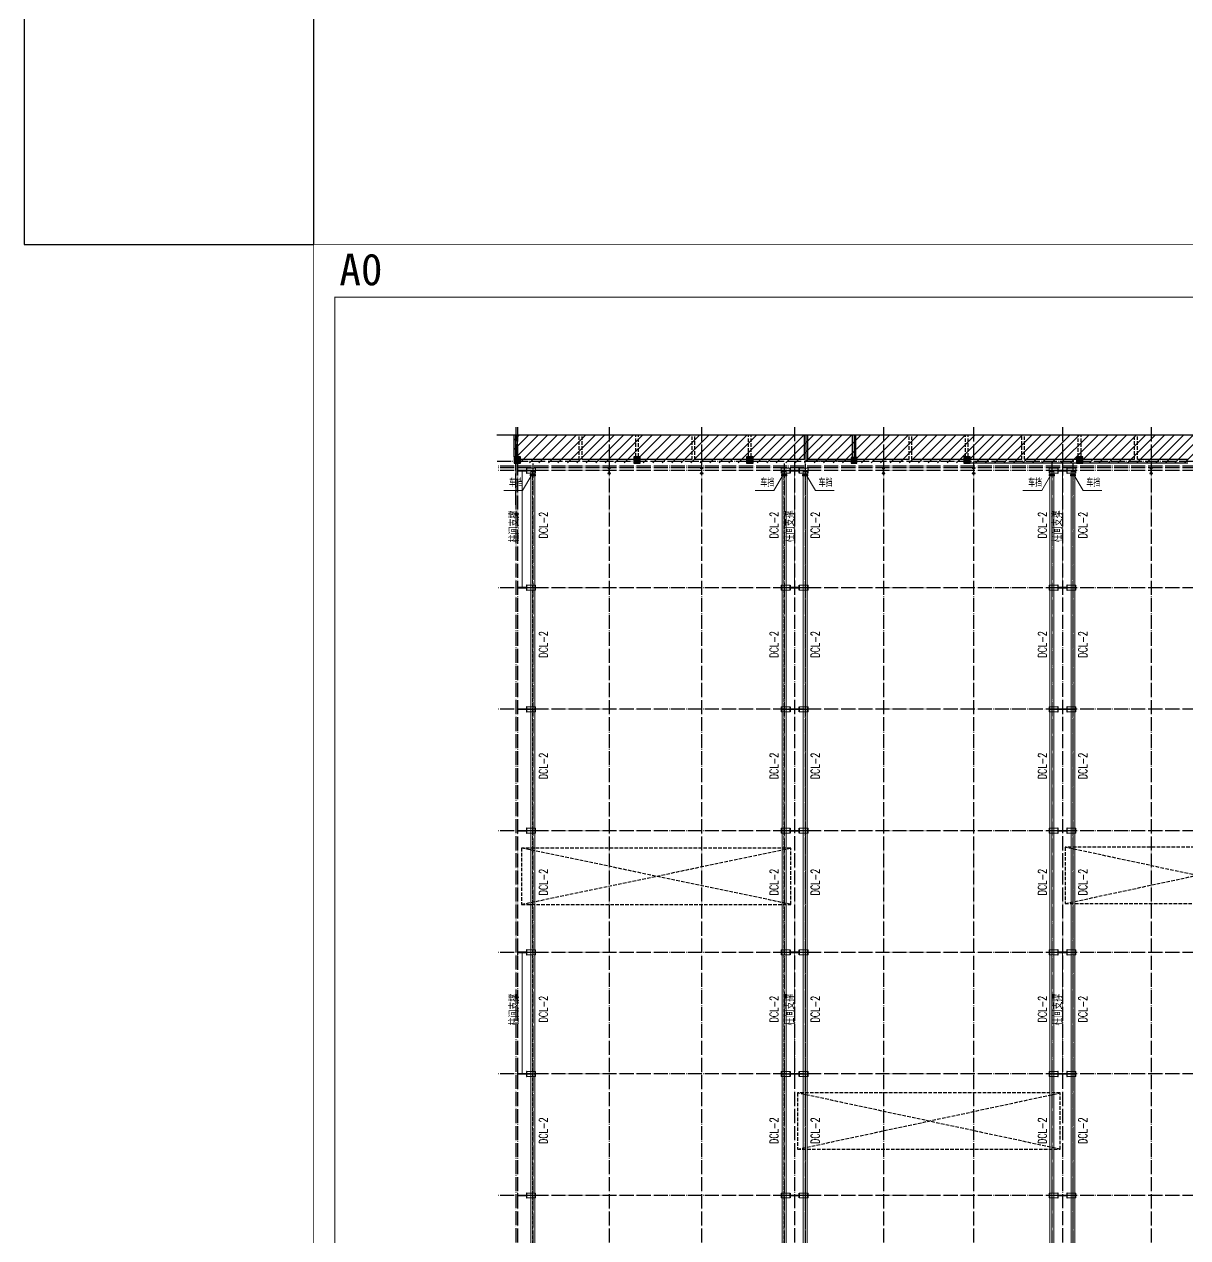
# Model space of a CAD drawing. Extents: x 447413 to 2975780, y -1432727 to 1301644.
# Drawn here: x 2233206 to 2315756, y -38659 to 47489 of the extents above; entities that cross this region are included whole.
import ezdxf
from ezdxf.enums import TextEntityAlignment as Align

# ---------------------------------------------------------------- set-up
doc = ezdxf.new("R2010")
doc.units = 0
doc.header["$LTSCALE"] = 1000
doc.header["$MEASUREMENT"] = 0
doc.linetypes.add('DASH', pattern=[0.35, 0.25, -0.1])
doc.linetypes.add('DOTE', pattern=[2.42, 2, -0.2, 0.02, -0.2])
for name, color, linetype in [('3T_WOOD', 21, 'Continuous'), ('COLUMN', 9, 'Continuous'), ('DIM_SYMB', 3, 'Continuous'), ('DOTE', 1, 'Continuous'), ('line', 60, 'Continuous'), ('PUB_HATCH', 8, 'Continuous'), ('PUB_TEXT', 7, 'Continuous'), ('X公厕', 21, 'Continuous'), ('图框', 253, 'Continuous'), ('柱子', 3, 'Continuous'), ('柱间支撑', 5, 'Continuous'), ('短柱', 106, 'Continuous')]:
    doc.layers.add(name, color=color, linetype=linetype)
for name, color, linetype, lineweight in [('BEAM_CON', 4, 'Continuous', 0), ('WALL', 140, 'Continuous', 25), ('钢梁', 141, 'Continuous', 18)]:
    doc.layers.add(name, color=color, linetype=linetype, lineweight=lineweight)
doc.styles.add('HZTXT', font='romans.shx', dxfattribs={"bigfont": 'hztxt.shx'})
doc.styles.add('TSSD_REIN', font='Tssdeng.shx', dxfattribs={"width": 0.7, "bigfont": 'hztxt.shx'})
doc.styles.add('样式 1', font='Tssdeng.shx', dxfattribs={"width": 0.7, "bigfont": 'hztxt.shx'})
doc.styles.add('黑体', font='simhei.ttf')

# ---------------------------------------------------------------- blocks, each defined once
blk = doc.blocks.new('A$C6B0021A6')
at = {"layer": '图框', "color": 2, "const_width": 40, "elevation": -84000}
blk.add_lwpolyline([(20, 84120), (118920, 84120), (118920, 20), (20, 20)], close=True, dxfattribs=at)
at = {"layer": '图框', "color": 153, "const_width": 58, "elevation": -84000}
blk.add_lwpolyline([(111420, 1020), (2520, 1020), (2520, 83120), (111420, 83120)], close=True, dxfattribs=at)
at = {"layer": '图框', "color": 2, "style": '黑体'}
blk.add_text('A0', height=1500, rotation=90, dxfattribs=at).set_placement((1953, 1232))
blk = doc.blocks.new('_FZH')
blk.add_lwpolyline([(-0.5, -0.5), (0.5, -0.5), (0.5, 0.5), (-0.5, 0.5)], close=True)
at = {"layer": 'PUB_HATCH'}
blk.add_solid([(-0.5, -0.5), (0.5, -0.5), (-0.5, 0.5), (0.5, 0.5)], dxfattribs=at)

msp = doc.modelspace()

# ---------------------------------------------------------------- hatches: boundary and pattern name
at = {"layer": 'PUB_HATCH'}
h = msp.add_hatch(dxfattribs=at)
h.set_pattern_fill('ANSI31', color=256, scale=300, style=0)
h.set_pattern_definition([(45, (2031895.8, -32885.7), (-336.7596, 336.7596), [])])
h.paths.add_polyline_path([(2363985.8, 18319), (2267966.1, 18319), (2267966.1, 16350.6), (2363985.8, 16350.6)])

# ---------------------------------------------------------------- linework, layer by layer
at = {"layer": '3T_WOOD', "linetype": 'DASH'}
for p, q in [((2272586.1, 16580.6, 126000), (2272586.1, 18348.8, 126000)), ((2272586.1, 18348.8, 126000), (2272786.1, 18348.8, 126000)), ((2272786.1, 16580.6, 126000), (2272786.1, 18348.8, 126000)), ((2276586.1, 16790.6, 126000), (2276586.1, 18348.8, 126000)), ((2276586.1, 18348.8, 126000), (2276786.1, 18348.8, 126000)), ((2276786.1, 16790.6, 126000), (2276786.1, 18348.8, 126000)), ((2280586.1, 16580.6, 126000), (2280586.1, 18348.8, 126000)), ((2280586.1, 18348.8, 126000), (2280786.1, 18348.8, 126000)), ((2280786.1, 16580.6, 126000), (2280786.1, 18348.8, 126000)), ((2284586.1, 16790.6, 126000), (2284586.1, 18348.8, 126000)), ((2284586.1, 18348.8, 126000), (2284786.1, 18348.8, 126000)), ((2284786.1, 16790.6, 126000), (2284786.1, 18348.8, 126000)), ((2295986.1, 16580.6, 126000), (2295986.1, 18348.8, 126000)), ((2295986.1, 18348.8, 126000), (2296186.1, 18348.8, 126000)), ((2296186.1, 16580.6, 126000), (2296186.1, 18348.8, 126000)), ((2299986.1, 16790.6, 126000), (2299986.1, 18348.8, 126000)), ((2299986.1, 18348.8, 126000), (2300186.1, 18348.8, 126000)), ((2300186.1, 16790.6, 126000), (2300186.1, 18348.8, 126000)), ((2303986.1, 16580.6, 126000), (2303986.1, 18348.8, 126000)), ((2303986.1, 18348.8, 126000), (2304186.1, 18348.8, 126000)), ((2304186.1, 16580.6, 126000), (2304186.1, 18348.8, 126000)), ((2307986.1, 16790.6, 126000), (2307986.1, 18348.8, 126000)), ((2307986.1, 18348.8, 126000), (2308186.1, 18348.8, 126000)), ((2308186.1, 16790.6, 126000), (2308186.1, 18348.8, 126000)), ((2311986.1, 16580.6, 126000), (2311986.1, 18348.8, 126000)), ((2311986.1, 18348.8, 126000), (2312186.1, 18348.8, 126000)), ((2312186.1, 16580.6, 126000), (2312186.1, 18348.8, 126000))]:
    msp.add_line(p, q, dxfattribs=at)
at = {"layer": 'BEAM_CON'}
for p, q in [((2268562, 14391.6, 126000), (2269219.9, 15493.8, 126000)), ((2286396.8, 14391.6, 126000), (2287054.6, 15493.8, 126000)), ((2289334.9, 14391.6, 126000), (2288677, 15493.8, 126000)), ((2305396.8, 14391.6, 126000), (2306054.6, 15493.8, 126000)), ((2308334.9, 14391.6, 126000), (2307677, 15493.8, 126000)), ((2267227.4, 14391.6, 126000), (2268562, 14391.6, 126000)), ((2285062.1, 14391.6, 126000), (2286396.8, 14391.6, 126000)), ((2290669.5, 14391.6, 126000), (2289334.9, 14391.6, 126000)), ((2304062.1, 14391.6, 126000), (2305396.8, 14391.6, 126000)), ((2309669.5, 14391.6, 126000), (2308334.9, 14391.6, 126000))]:
    msp.add_line(p, q, dxfattribs=at)
at = {"layer": 'BEAM_CON', "elevation": 126000}
for points in [[(2269093.6, 15524.9), (2269093.6, 15481.2), (2269468.6, 15481.2), (2269468.6, 15524.9)], [(2269421.1, -99053.8), (2269421.1, 15744.8), (2269141.1, 15744.8), (2269141.1, -99053.8)], [(2286928.3, 15524.9), (2286928.3, 15481.2), (2287303.3, 15481.2), (2287303.3, 15524.9)], [(2287255.8, -99053.8), (2287255.8, 15744.8), (2286975.8, 15744.8), (2286975.8, -99053.8)], [(2288803.3, 15524.9), (2288803.3, 15481.2), (2288428.3, 15481.2), (2288428.3, 15524.9)], [(2288475.8, -99053.8), (2288475.8, 15744.8), (2288755.8, 15744.8), (2288755.8, -99053.8)], [(2305928.3, 15524.9), (2305928.3, 15481.2), (2306303.3, 15481.2), (2306303.3, 15524.9)], [(2306255.8, -99053.8), (2306255.8, 15744.8), (2305975.8, 15744.8), (2305975.8, -99053.8)], [(2307803.3, 15524.9), (2307803.3, 15481.2), (2307428.3, 15481.2), (2307428.3, 15524.9)], [(2307475.8, -99053.8), (2307475.8, 15744.8), (2307755.8, 15744.8), (2307755.8, -99053.8)], [(2269093.6, 15437.4), (2269093.6, 15481.2), (2269468.6, 15481.2), (2269468.6, 15437.4)], [(2286928.3, 15437.4), (2286928.3, 15481.2), (2287303.3, 15481.2), (2287303.3, 15437.4)], [(2288803.3, 15437.4), (2288803.3, 15481.2), (2288428.3, 15481.2), (2288428.3, 15437.4)], [(2305928.3, 15437.4), (2305928.3, 15481.2), (2306303.3, 15481.2), (2306303.3, 15437.4)], [(2307803.3, 15437.4), (2307803.3, 15481.2), (2307428.3, 15481.2), (2307428.3, 15437.4)]]:
    msp.add_lwpolyline(points, close=True, dxfattribs=at)
at = {"layer": 'BEAM_CON', "linetype": 'DASH', "elevation": 126000}
for points in [[(2269291.1, -99053.8), (2269291.1, 15744.8), (2269271.1, 15744.8), (2269271.1, -99053.8)], [(2287125.8, -99053.8), (2287125.8, 15744.8), (2287105.8, 15744.8), (2287105.8, -99053.8)], [(2288605.8, -99053.8), (2288605.8, 15744.8), (2288625.8, 15744.8), (2288625.8, -99053.8)], [(2306125.8, -99053.8), (2306125.8, 15744.8), (2306105.8, 15744.8), (2306105.8, -99053.8)], [(2307605.8, -99053.8), (2307605.8, 15744.8), (2307625.8, 15744.8), (2307625.8, -99053.8)]]:
    msp.add_lwpolyline(points, close=True, dxfattribs=at)
at = {"layer": 'DIM_SYMB', "elevation": 126000}
msp.add_lwpolyline([(2266739.9, 18348.8), (2316459.1, 18348.8), (2316573.7, 18663.8), (2316684.8, 18033.8), (2316796.6, 18348.8), (2366515.7, 18348.8)], dxfattribs=at)
at = {"layer": 'DOTE', "color": 8, "linetype": 'DOTE', "ltscale": 0.5}
for p, q in [((2268086.1, 18882.2, 126000), (2268086.1, -102105.1, 126000)), ((2268086.1, 16470.6, 126000), (2268086.1, 18319, 126000)), ((2287865.8, 18882.2, 126000), (2287865.8, -102105.1, 126000)), ((2306865.8, 18882.2, 126000), (2306865.8, -102105.1, 126000)), ((2367195, 16120.6, 126000), (2266776.3, 16120.6, 126000)), ((2367195, 15800.6, 126000), (2266776.3, 15800.6, 126000)), ((2367195, 7490.6, 126000), (2266776.3, 7490.6, 126000)), ((2367195, -1139.4, 126000), (2266776.3, -1139.4, 126000)), ((2367195, -9769.4, 126000), (2266776.3, -9769.4, 126000)), ((2367195, -18399.4, 126000), (2266776.3, -18399.4, 126000)), ((2367195, -27029.4, 126000), (2266776.3, -27029.4, 126000))]:
    msp.add_line(p, q, dxfattribs=at)
at = {"layer": 'DOTE', "linetype": 'DOTE', "ltscale": 0.5}
for p, q in [((2367195, 16000.6, 126000), (2266776.3, 16000.6, 126000)), ((2367195, -35659, 126000), (2266776.3, -35659, 126000))]:
    msp.add_line(p, q, dxfattribs=at)
at = {"layer": 'DOTE', "color": 4, "linetype": 'DOTE', "ltscale": 0.5}
for p, q in [((2269281.1, 16299.7, 126000), (2269281.1, -99574.3, 126000)), ((2287115.8, 16299.7, 126000), (2287115.8, -99574.3, 126000)), ((2288615.8, 16299.7, 126000), (2288615.8, -99574.3, 126000)), ((2306115.8, 16299.7, 126000), (2306115.8, -99574.3, 126000)), ((2307615.8, 16299.7, 126000), (2307615.8, -99574.3, 126000))]:
    msp.add_line(p, q, dxfattribs=at)
at = {"layer": 'DOTE', "color": 8, "linetype": 'DOTE', "ltscale": 0.5, "elevation": 126000}
for points in [[(2268086.1, 13379.2), (2268086.1, 18348.8)], [(2274706.1, 18874.7), (2274706.1, -102111.2)], [(2281266.1, 18874.7), (2281266.1, -102111.2)], [(2294166.1, 18874.7), (2294166.1, -102111.2)], [(2300566.1, 18874.7), (2300566.1, -102111.2)], [(2313166.1, 18874.7), (2313166.1, -102111.2)], [(2266754.5, 16460.6), (2366515.7, 16460.6)]]:
    msp.add_lwpolyline(points, dxfattribs=at)
at = {"layer": 'DOTE', "linetype": 'DOTE', "ltscale": 0.5, "elevation": 126000}
msp.add_lwpolyline([(2268206.1, 18874.7), (2268206.1, -102111.2)], dxfattribs=at)
at = {"layer": 'line', "linetype": 'DASH', "elevation": 126000}
for points in [[(2268491.9, -14993), (2287595, -14993), (2287595, -10993), (2268491.9, -10993), (2268491.9, -14993)], [(2268491.9, -14993), (2287595, -10993)], [(2287595, -14993), (2268491.9, -10993)], [(2307057, -14935), (2325707, -14935), (2325707, -10935), (2307057, -10935), (2307057, -14935)], [(2307057, -14935), (2325707, -10935)], [(2325707, -14935), (2307057, -10935)], [(2288057, -32378.5), (2306707, -32378.5), (2306707, -28378.5), (2288057, -28378.5), (2288057, -32378.5)], [(2288057, -32378.5), (2306707, -28378.5)], [(2306707, -32378.5), (2288057, -28378.5)]]:
    msp.add_lwpolyline(points, dxfattribs=at)
at = {"layer": 'WALL'}
for p, q in [((2267966.1, 16790.6, 126000), (2267966.1, 18348.8, 126000)), ((2267966.1, 18348.8, 126000), (2268206.1, 18348.8, 126000)), ((2268206.1, 16790.6, 126000), (2268206.1, 18348.8, 126000)), ((2288566.1, 16580.6, 126000), (2288566.1, 18348.8, 126000)), ((2288566.1, 18348.8, 126000), (2288806.1, 18348.8, 126000)), ((2288806.1, 16580.6, 126000), (2288806.1, 18348.8, 126000)), ((2291966.1, 16740.6, 126000), (2291966.1, 18348.8, 126000)), ((2291966.1, 18348.8, 126000), (2292206.1, 18348.8, 126000)), ((2292206.1, 16740.6, 126000), (2292206.1, 18348.8, 126000)), ((2272586.1, 16580.6, 126000), (2268416.1, 16580.6, 126000)), ((2276461.1, 16580.6, 126000), (2272786.1, 16580.6, 126000)), ((2280586.1, 16580.6, 126000), (2276911.1, 16580.6, 126000)), ((2284461.1, 16580.6, 126000), (2280786.1, 16580.6, 126000)), ((2288566.1, 16580.6, 126000), (2284911.1, 16580.6, 126000)), ((2291886, 16580.6, 126000), (2288806.1, 16580.6, 126000)), ((2295986.1, 16580.6, 126000), (2292286, 16580.6, 126000)), ((2299861.1, 16580.6, 126000), (2296186.1, 16580.6, 126000)), ((2303986.1, 16580.6, 126000), (2300311.1, 16580.6, 126000)), ((2307861.1, 16580.6, 126000), (2304186.1, 16580.6, 126000)), ((2311986.1, 16580.6, 126000), (2308311.1, 16580.6, 126000)), ((2315756.1, 16580.6, 126000), (2312186.1, 16580.6, 126000)), ((2304086.1, 16340.6, 126000), (2300311.1, 16340.6, 126000)), ((2307861.1, 16340.6, 126000), (2304086.1, 16340.6, 126000)), ((2312086.1, 16340.6, 126000), (2308311.1, 16340.6, 126000)), ((2315756.1, 16340.6, 126000), (2312086.1, 16340.6, 126000))]:
    msp.add_line(p, q, dxfattribs=at)
at = {"layer": 'X公厕', "ltscale": 5, "elevation": 126000}
msp.add_lwpolyline([(2292086.1, 18348.8), (2292086.1, 16460.6), (2288686.1, 16460.6), (2288686.1, 18348.8)], dxfattribs=at)
at = {"layer": '柱子', "color": 6, "ltscale": 100, "elevation": 126000}
for points in [[(2268842.1, 15804.6), (2268220.1, 15804.6), (2268220.1, 15975.6), (2268206.1, 15975.6), (2268206.1, 15625.6), (2268220.1, 15625.6), (2268220.1, 15796.6), (2268842.1, 15796.6), (2268842.1, 15625.6), (2268856.1, 15625.6), (2268856.1, 15975.6), (2268842.1, 15975.6)], [(2288176.8, 15804.6), (2287554.8, 15804.6), (2287554.8, 15975.6), (2287540.8, 15975.6), (2287540.8, 15625.6), (2287554.8, 15625.6), (2287554.8, 15796.6), (2288176.8, 15796.6), (2288176.8, 15625.6), (2288190.8, 15625.6), (2288190.8, 15975.6), (2288176.8, 15975.6)], [(2307176.8, 15804.6), (2306554.8, 15804.6), (2306554.8, 15975.6), (2306540.8, 15975.6), (2306540.8, 15625.6), (2306554.8, 15625.6), (2306554.8, 15796.6), (2307176.8, 15796.6), (2307176.8, 15625.6), (2307190.8, 15625.6), (2307190.8, 15975.6), (2307176.8, 15975.6)], [(2268842.1, 7494.6), (2268220.1, 7494.6), (2268220.1, 7665.6), (2268206.1, 7665.6), (2268206.1, 7315.6), (2268220.1, 7315.6), (2268220.1, 7486.6), (2268842.1, 7486.6), (2268842.1, 7315.6), (2268856.1, 7315.6), (2268856.1, 7665.6), (2268842.1, 7665.6)], [(2288176.8, 7494.6), (2287554.8, 7494.6), (2287554.8, 7665.6), (2287540.8, 7665.6), (2287540.8, 7315.6), (2287554.8, 7315.6), (2287554.8, 7486.6), (2288176.8, 7486.6), (2288176.8, 7315.6), (2288190.8, 7315.6), (2288190.8, 7665.6), (2288176.8, 7665.6)], [(2307176.8, 7494.6), (2306554.8, 7494.6), (2306554.8, 7665.6), (2306540.8, 7665.6), (2306540.8, 7315.6), (2306554.8, 7315.6), (2306554.8, 7486.6), (2307176.8, 7486.6), (2307176.8, 7315.6), (2307190.8, 7315.6), (2307190.8, 7665.6), (2307176.8, 7665.6)], [(2268842.1, -1135.4), (2268220.1, -1135.4), (2268220.1, -964.4), (2268206.1, -964.4), (2268206.1, -1314.4), (2268220.1, -1314.4), (2268220.1, -1143.4), (2268842.1, -1143.4), (2268842.1, -1314.4), (2268856.1, -1314.4), (2268856.1, -964.4), (2268842.1, -964.4)], [(2288176.8, -1135.4), (2287554.8, -1135.4), (2287554.8, -964.4), (2287540.8, -964.4), (2287540.8, -1314.4), (2287554.8, -1314.4), (2287554.8, -1143.4), (2288176.8, -1143.4), (2288176.8, -1314.4), (2288190.8, -1314.4), (2288190.8, -964.4), (2288176.8, -964.4)], [(2307176.8, -1135.4), (2306554.8, -1135.4), (2306554.8, -964.4), (2306540.8, -964.4), (2306540.8, -1314.4), (2306554.8, -1314.4), (2306554.8, -1143.4), (2307176.8, -1143.4), (2307176.8, -1314.4), (2307190.8, -1314.4), (2307190.8, -964.4), (2307176.8, -964.4)], [(2268842.1, -9765.4), (2268220.1, -9765.4), (2268220.1, -9594.4), (2268206.1, -9594.4), (2268206.1, -9944.4), (2268220.1, -9944.4), (2268220.1, -9773.4), (2268842.1, -9773.4), (2268842.1, -9944.4), (2268856.1, -9944.4), (2268856.1, -9594.4), (2268842.1, -9594.4)], [(2288176.8, -9765.4), (2287554.8, -9765.4), (2287554.8, -9594.4), (2287540.8, -9594.4), (2287540.8, -9944.4), (2287554.8, -9944.4), (2287554.8, -9773.4), (2288176.8, -9773.4), (2288176.8, -9944.4), (2288190.8, -9944.4), (2288190.8, -9594.4), (2288176.8, -9594.4)], [(2307176.8, -9765.4), (2306554.8, -9765.4), (2306554.8, -9594.4), (2306540.8, -9594.4), (2306540.8, -9944.4), (2306554.8, -9944.4), (2306554.8, -9773.4), (2307176.8, -9773.4), (2307176.8, -9944.4), (2307190.8, -9944.4), (2307190.8, -9594.4), (2307176.8, -9594.4)], [(2268842.1, -18395.4), (2268220.1, -18395.4), (2268220.1, -18224.4), (2268206.1, -18224.4), (2268206.1, -18574.4), (2268220.1, -18574.4), (2268220.1, -18403.4), (2268842.1, -18403.4), (2268842.1, -18574.4), (2268856.1, -18574.4), (2268856.1, -18224.4), (2268842.1, -18224.4)], [(2288176.8, -18395.4), (2287554.8, -18395.4), (2287554.8, -18224.4), (2287540.8, -18224.4), (2287540.8, -18574.4), (2287554.8, -18574.4), (2287554.8, -18403.4), (2288176.8, -18403.4), (2288176.8, -18574.4), (2288190.8, -18574.4), (2288190.8, -18224.4), (2288176.8, -18224.4)], [(2307176.8, -18395.4), (2306554.8, -18395.4), (2306554.8, -18224.4), (2306540.8, -18224.4), (2306540.8, -18574.4), (2306554.8, -18574.4), (2306554.8, -18403.4), (2307176.8, -18403.4), (2307176.8, -18574.4), (2307190.8, -18574.4), (2307190.8, -18224.4), (2307176.8, -18224.4)], [(2268842.1, -27025.4), (2268220.1, -27025.4), (2268220.1, -26854.4), (2268206.1, -26854.4), (2268206.1, -27204.4), (2268220.1, -27204.4), (2268220.1, -27033.4), (2268842.1, -27033.4), (2268842.1, -27204.4), (2268856.1, -27204.4), (2268856.1, -26854.4), (2268842.1, -26854.4)], [(2288176.8, -27025.4), (2287554.8, -27025.4), (2287554.8, -26854.4), (2287540.8, -26854.4), (2287540.8, -27204.4), (2287554.8, -27204.4), (2287554.8, -27033.4), (2288176.8, -27033.4), (2288176.8, -27204.4), (2288190.8, -27204.4), (2288190.8, -26854.4), (2288176.8, -26854.4)], [(2307176.8, -27025.4), (2306554.8, -27025.4), (2306554.8, -26854.4), (2306540.8, -26854.4), (2306540.8, -27204.4), (2306554.8, -27204.4), (2306554.8, -27033.4), (2307176.8, -27033.4), (2307176.8, -27204.4), (2307190.8, -27204.4), (2307190.8, -26854.4), (2307176.8, -26854.4)], [(2268842.1, -35655), (2268220.1, -35655), (2268220.1, -35484), (2268206.1, -35484), (2268206.1, -35834), (2268220.1, -35834), (2268220.1, -35663), (2268842.1, -35663), (2268842.1, -35834), (2268856.1, -35834), (2268856.1, -35484), (2268842.1, -35484)], [(2288176.8, -35655), (2287554.8, -35655), (2287554.8, -35484), (2287540.8, -35484), (2287540.8, -35834), (2287554.8, -35834), (2287554.8, -35663), (2288176.8, -35663), (2288176.8, -35834), (2288190.8, -35834), (2288190.8, -35484), (2288176.8, -35484)], [(2307176.8, -35655), (2306554.8, -35655), (2306554.8, -35484), (2306540.8, -35484), (2306540.8, -35834), (2306554.8, -35834), (2306554.8, -35663), (2307176.8, -35663), (2307176.8, -35834), (2307190.8, -35834), (2307190.8, -35484), (2307176.8, -35484)]]:
    msp.add_lwpolyline(points, close=True, dxfattribs=at)
for points in [[(2274806.1, 15979.6), (2274806.1, 16000.6), (2274606.1, 16000.6), (2274606.1, 15979.6), (2274686.6, 15979.6, -0.4142136), (2274699.6, 15966.6), (2274699.6, 15634.6, -0.4142136), (2274686.6, 15621.6), (2274606.1, 15621.6), (2274606.1, 15600.6), (2274806.1, 15600.6), (2274806.1, 15621.6), (2274725.6, 15621.6, -0.4142136), (2274712.6, 15634.6), (2274712.6, 15966.6, -0.4142136), (2274725.6, 15979.6)], [(2281366.1, 15979.6), (2281366.1, 16000.6), (2281166.1, 16000.6), (2281166.1, 15979.6), (2281246.6, 15979.6, -0.4142136), (2281259.6, 15966.6), (2281259.6, 15634.6, -0.4142136), (2281246.6, 15621.6), (2281166.1, 15621.6), (2281166.1, 15600.6), (2281366.1, 15600.6), (2281366.1, 15621.6), (2281285.6, 15621.6, -0.4142136), (2281272.6, 15634.6), (2281272.6, 15966.6, -0.4142136), (2281285.6, 15979.6)], [(2294266.1, 15979.6), (2294266.1, 16000.6), (2294066.1, 16000.6), (2294066.1, 15979.6), (2294146.6, 15979.6, -0.4142136), (2294159.6, 15966.6), (2294159.6, 15634.6, -0.4142136), (2294146.6, 15621.6), (2294066.1, 15621.6), (2294066.1, 15600.6), (2294266.1, 15600.6), (2294266.1, 15621.6), (2294185.6, 15621.6, -0.4142136), (2294172.6, 15634.6), (2294172.6, 15966.6, -0.4142136), (2294185.6, 15979.6)], [(2300666.1, 15979.6), (2300666.1, 16000.6), (2300466.1, 16000.6), (2300466.1, 15979.6), (2300546.6, 15979.6, -0.4142136), (2300559.6, 15966.6), (2300559.6, 15634.6, -0.4142136), (2300546.6, 15621.6), (2300466.1, 15621.6), (2300466.1, 15600.6), (2300666.1, 15600.6), (2300666.1, 15621.6), (2300585.6, 15621.6, -0.4142136), (2300572.6, 15634.6), (2300572.6, 15966.6, -0.4142136), (2300585.6, 15979.6)], [(2313266.1, 15979.6), (2313266.1, 16000.6), (2313066.1, 16000.6), (2313066.1, 15979.6), (2313146.6, 15979.6, -0.4142136), (2313159.6, 15966.6), (2313159.6, 15634.6, -0.4142136), (2313146.6, 15621.6), (2313066.1, 15621.6), (2313066.1, 15600.6), (2313266.1, 15600.6), (2313266.1, 15621.6), (2313185.6, 15621.6, -0.4142136), (2313172.6, 15634.6), (2313172.6, 15966.6, -0.4142136), (2313185.6, 15979.6)]]:
    msp.add_lwpolyline(points, format="xyb", close=True, dxfattribs=at)
at = {"layer": '柱间支撑', "linetype": 'DASH', "ltscale": 2.5, "const_width": 60, "elevation": 126000}
for points in [[(2268531.1, 15796.6), (2268526.5, 7494.6)], [(2287865.8, 15800.6), (2287861.2, 7498.6)], [(2306866.1, 15800.6), (2306861.5, 7498.6)], [(2268531.1, -18403.4), (2268526.5, -27025.4)], [(2287865.8, -18399.4), (2287861.2, -27021.4)], [(2306866.1, -18399.4), (2306861.5, -27021.4)]]:
    msp.add_lwpolyline(points, dxfattribs=at)
at = {"layer": '短柱'}
msp.add_lwpolyline([(2253742, 51950.5), (2233205.6, 51950.5), (2233205.6, 31861.5), (2253742, 31861.5)], close=True, dxfattribs=at)
at = {"layer": '钢梁', "elevation": 126000}
for points in [[(2269481.1, 15625.6), (2269481.1, 15975.6), (2268856.1, 15975.6), (2268856.1, 15625.6)], [(2269481.1, 15790.6), (2269481.1, 15810.6), (2268856.1, 15810.6), (2268856.1, 15790.6)], [(2286915.8, 15625.6), (2286915.8, 15975.6), (2287540.8, 15975.6), (2287540.8, 15625.6)], [(2286915.8, 15790.6), (2286915.8, 15810.6), (2287540.8, 15810.6), (2287540.8, 15790.6)], [(2288815.8, 15625.6), (2288815.8, 15975.6), (2288190.8, 15975.6), (2288190.8, 15625.6)], [(2288815.8, 15790.6), (2288815.8, 15810.6), (2288190.8, 15810.6), (2288190.8, 15790.6)], [(2305915.8, 15625.6), (2305915.8, 15975.6), (2306540.8, 15975.6), (2306540.8, 15625.6)], [(2305915.8, 15790.6), (2305915.8, 15810.6), (2306540.8, 15810.6), (2306540.8, 15790.6)], [(2307815.8, 15625.6), (2307815.8, 15975.6), (2307190.8, 15975.6), (2307190.8, 15625.6)], [(2307815.8, 15790.6), (2307815.8, 15810.6), (2307190.8, 15810.6), (2307190.8, 15790.6)], [(2269481.1, 7315.6), (2269481.1, 7665.6), (2268856.1, 7665.6), (2268856.1, 7315.6)], [(2269481.1, 7480.6), (2269481.1, 7500.6), (2268856.1, 7500.6), (2268856.1, 7480.6)], [(2286915.8, 7315.6), (2286915.8, 7665.6), (2287540.8, 7665.6), (2287540.8, 7315.6)], [(2286915.8, 7480.6), (2286915.8, 7500.6), (2287540.8, 7500.6), (2287540.8, 7480.6)], [(2288815.8, 7315.6), (2288815.8, 7665.6), (2288190.8, 7665.6), (2288190.8, 7315.6)], [(2288815.8, 7480.6), (2288815.8, 7500.6), (2288190.8, 7500.6), (2288190.8, 7480.6)], [(2305915.8, 7315.6), (2305915.8, 7665.6), (2306540.8, 7665.6), (2306540.8, 7315.6)], [(2305915.8, 7480.6), (2305915.8, 7500.6), (2306540.8, 7500.6), (2306540.8, 7480.6)], [(2307815.8, 7315.6), (2307815.8, 7665.6), (2307190.8, 7665.6), (2307190.8, 7315.6)], [(2307815.8, 7480.6), (2307815.8, 7500.6), (2307190.8, 7500.6), (2307190.8, 7480.6)], [(2269481.1, -1314.4), (2269481.1, -964.4), (2268856.1, -964.4), (2268856.1, -1314.4)], [(2269481.1, -1149.4), (2269481.1, -1129.4), (2268856.1, -1129.4), (2268856.1, -1149.4)], [(2286915.8, -1314.4), (2286915.8, -964.4), (2287540.8, -964.4), (2287540.8, -1314.4)], [(2286915.8, -1149.4), (2286915.8, -1129.4), (2287540.8, -1129.4), (2287540.8, -1149.4)], [(2288815.8, -1314.4), (2288815.8, -964.4), (2288190.8, -964.4), (2288190.8, -1314.4)], [(2288815.8, -1149.4), (2288815.8, -1129.4), (2288190.8, -1129.4), (2288190.8, -1149.4)], [(2305915.8, -1314.4), (2305915.8, -964.4), (2306540.8, -964.4), (2306540.8, -1314.4)], [(2305915.8, -1149.4), (2305915.8, -1129.4), (2306540.8, -1129.4), (2306540.8, -1149.4)], [(2307815.8, -1314.4), (2307815.8, -964.4), (2307190.8, -964.4), (2307190.8, -1314.4)], [(2307815.8, -1149.4), (2307815.8, -1129.4), (2307190.8, -1129.4), (2307190.8, -1149.4)], [(2269481.1, -9944.4), (2269481.1, -9594.4), (2268856.1, -9594.4), (2268856.1, -9944.4)], [(2269481.1, -9779.4), (2269481.1, -9759.4), (2268856.1, -9759.4), (2268856.1, -9779.4)], [(2286915.8, -9944.4), (2286915.8, -9594.4), (2287540.8, -9594.4), (2287540.8, -9944.4)], [(2286915.8, -9779.4), (2286915.8, -9759.4), (2287540.8, -9759.4), (2287540.8, -9779.4)], [(2288815.8, -9944.4), (2288815.8, -9594.4), (2288190.8, -9594.4), (2288190.8, -9944.4)], [(2288815.8, -9779.4), (2288815.8, -9759.4), (2288190.8, -9759.4), (2288190.8, -9779.4)], [(2305915.8, -9944.4), (2305915.8, -9594.4), (2306540.8, -9594.4), (2306540.8, -9944.4)], [(2305915.8, -9779.4), (2305915.8, -9759.4), (2306540.8, -9759.4), (2306540.8, -9779.4)], [(2307815.8, -9944.4), (2307815.8, -9594.4), (2307190.8, -9594.4), (2307190.8, -9944.4)], [(2307815.8, -9779.4), (2307815.8, -9759.4), (2307190.8, -9759.4), (2307190.8, -9779.4)], [(2269481.1, -18574.4), (2269481.1, -18224.4), (2268856.1, -18224.4), (2268856.1, -18574.4)], [(2269481.1, -18409.4), (2269481.1, -18389.4), (2268856.1, -18389.4), (2268856.1, -18409.4)], [(2286915.8, -18574.4), (2286915.8, -18224.4), (2287540.8, -18224.4), (2287540.8, -18574.4)], [(2286915.8, -18409.4), (2286915.8, -18389.4), (2287540.8, -18389.4), (2287540.8, -18409.4)], [(2288815.8, -18574.4), (2288815.8, -18224.4), (2288190.8, -18224.4), (2288190.8, -18574.4)], [(2288815.8, -18409.4), (2288815.8, -18389.4), (2288190.8, -18389.4), (2288190.8, -18409.4)], [(2305915.8, -18574.4), (2305915.8, -18224.4), (2306540.8, -18224.4), (2306540.8, -18574.4)], [(2305915.8, -18409.4), (2305915.8, -18389.4), (2306540.8, -18389.4), (2306540.8, -18409.4)], [(2307815.8, -18574.4), (2307815.8, -18224.4), (2307190.8, -18224.4), (2307190.8, -18574.4)], [(2307815.8, -18409.4), (2307815.8, -18389.4), (2307190.8, -18389.4), (2307190.8, -18409.4)], [(2269481.1, -27204.4), (2269481.1, -26854.4), (2268856.1, -26854.4), (2268856.1, -27204.4)], [(2269481.1, -27039.4), (2269481.1, -27019.4), (2268856.1, -27019.4), (2268856.1, -27039.4)], [(2286915.8, -27204.4), (2286915.8, -26854.4), (2287540.8, -26854.4), (2287540.8, -27204.4)], [(2286915.8, -27039.4), (2286915.8, -27019.4), (2287540.8, -27019.4), (2287540.8, -27039.4)], [(2288815.8, -27204.4), (2288815.8, -26854.4), (2288190.8, -26854.4), (2288190.8, -27204.4)], [(2288815.8, -27039.4), (2288815.8, -27019.4), (2288190.8, -27019.4), (2288190.8, -27039.4)], [(2305915.8, -27204.4), (2305915.8, -26854.4), (2306540.8, -26854.4), (2306540.8, -27204.4)], [(2305915.8, -27039.4), (2305915.8, -27019.4), (2306540.8, -27019.4), (2306540.8, -27039.4)], [(2307815.8, -27204.4), (2307815.8, -26854.4), (2307190.8, -26854.4), (2307190.8, -27204.4)], [(2307815.8, -27039.4), (2307815.8, -27019.4), (2307190.8, -27019.4), (2307190.8, -27039.4)], [(2269481.1, -35834), (2269481.1, -35484), (2268856.1, -35484), (2268856.1, -35834)], [(2269481.1, -35669), (2269481.1, -35649), (2268856.1, -35649), (2268856.1, -35669)], [(2286915.8, -35834), (2286915.8, -35484), (2287540.8, -35484), (2287540.8, -35834)], [(2286915.8, -35669), (2286915.8, -35649), (2287540.8, -35649), (2287540.8, -35669)], [(2288815.8, -35834), (2288815.8, -35484), (2288190.8, -35484), (2288190.8, -35834)], [(2288815.8, -35669), (2288815.8, -35649), (2288190.8, -35649), (2288190.8, -35669)], [(2305915.8, -35834), (2305915.8, -35484), (2306540.8, -35484), (2306540.8, -35834)], [(2305915.8, -35669), (2305915.8, -35649), (2306540.8, -35649), (2306540.8, -35669)], [(2307815.8, -35834), (2307815.8, -35484), (2307190.8, -35484), (2307190.8, -35834)], [(2307815.8, -35669), (2307815.8, -35649), (2307190.8, -35649), (2307190.8, -35669)]]:
    msp.add_lwpolyline(points, close=True, dxfattribs=at)

# ---------------------------------------------------------------- block references
at = {"xscale": 1.5, "yscale": 1.5, "zscale": 1.5, "rotation": 270}
msp.add_blockref('A$C6B0021A6', (2253712, 31891.5, 126000), dxfattribs=at)
at = {"layer": 'COLUMN', "xscale": 450, "yscale": 450, "zscale": 450, "rotation": 180}
for p in [(2268191.1, 16565.6, 126000), (2276686.1, 16565.6, 126000), (2284686.1, 16565.6, 126000), (2300086.1, 16565.6, 126000), (2308086.1, 16565.6, 126000)]:
    msp.add_blockref('_FZH', p, dxfattribs=at)
at = {"layer": 'COLUMN', "xscale": 400, "yscale": 400, "zscale": 400}
msp.add_blockref('_FZH', (2292086, 16540.6, 126000), dxfattribs=at)

# ---------------------------------------------------------------- texts
at = {"layer": 'BEAM_CON', "style": '样式 1', "width": 0.7}
for p in [(2267597, 14500, 126000), (2285431.8, 14500, 126000), (2289564.8, 14500, 126000), (2304431.8, 14500, 126000), (2308564.8, 14500, 126000)]:
    msp.add_text('车挡', height=525, dxfattribs=at).set_placement(p, align=Align.BOTTOM_LEFT)
at = {"layer": 'PUB_TEXT', "color": 7, "lineweight": -3, "style": 'HZTXT', "width": 0.7}
for p in [(2270341.6, 10984.8), (2286706.1, 10984.8), (2289625.2, 10984.8), (2305735.3, 10984.8), (2308611.2, 10984.8), (2270341.6, 2514.8), (2286706.1, 2514.8), (2289625.2, 2514.8), (2305735.3, 2514.8), (2308611.2, 2514.8), (2270341.6, -6115.2), (2286706.1, -6115.2), (2289625.2, -6115.2), (2305735.3, -6115.2), (2308611.2, -6115.2), (2270341.6, -14355), (2286706.1, -14355), (2289625.2, -14355), (2305735.3, -14355), (2308611.2, -14355), (2270341.6, -23375.2), (2286706.1, -23375.2), (2289625.2, -23375.2), (2305735.3, -23375.2), (2308611.2, -23375.2), (2270341.6, -32005), (2286706.1, -32005), (2289625.2, -32005), (2305735.3, -32005), (2308611.2, -32005)]:
    msp.add_text('DCL-2', height=600, rotation=90, dxfattribs=at).set_placement(p)
at = {"layer": '柱间支撑', "color": 7, "linetype": 'DASH', "ltscale": 2.5, "style": 'TSSD_REIN', "width": 0.7}
for p in [(2268288.8, 10702.4, 126000), (2287824.7, 10706.4, 126000), (2306825, 10706.4, 126000), (2268288.8, -23597, 126000), (2287834.5, -23593, 126000), (2306834.8, -23593, 126000)]:
    msp.add_text('柱间支撑', height=600, rotation=90, dxfattribs=at).set_placement(p)

doc.saveas('drawing.dxf')
